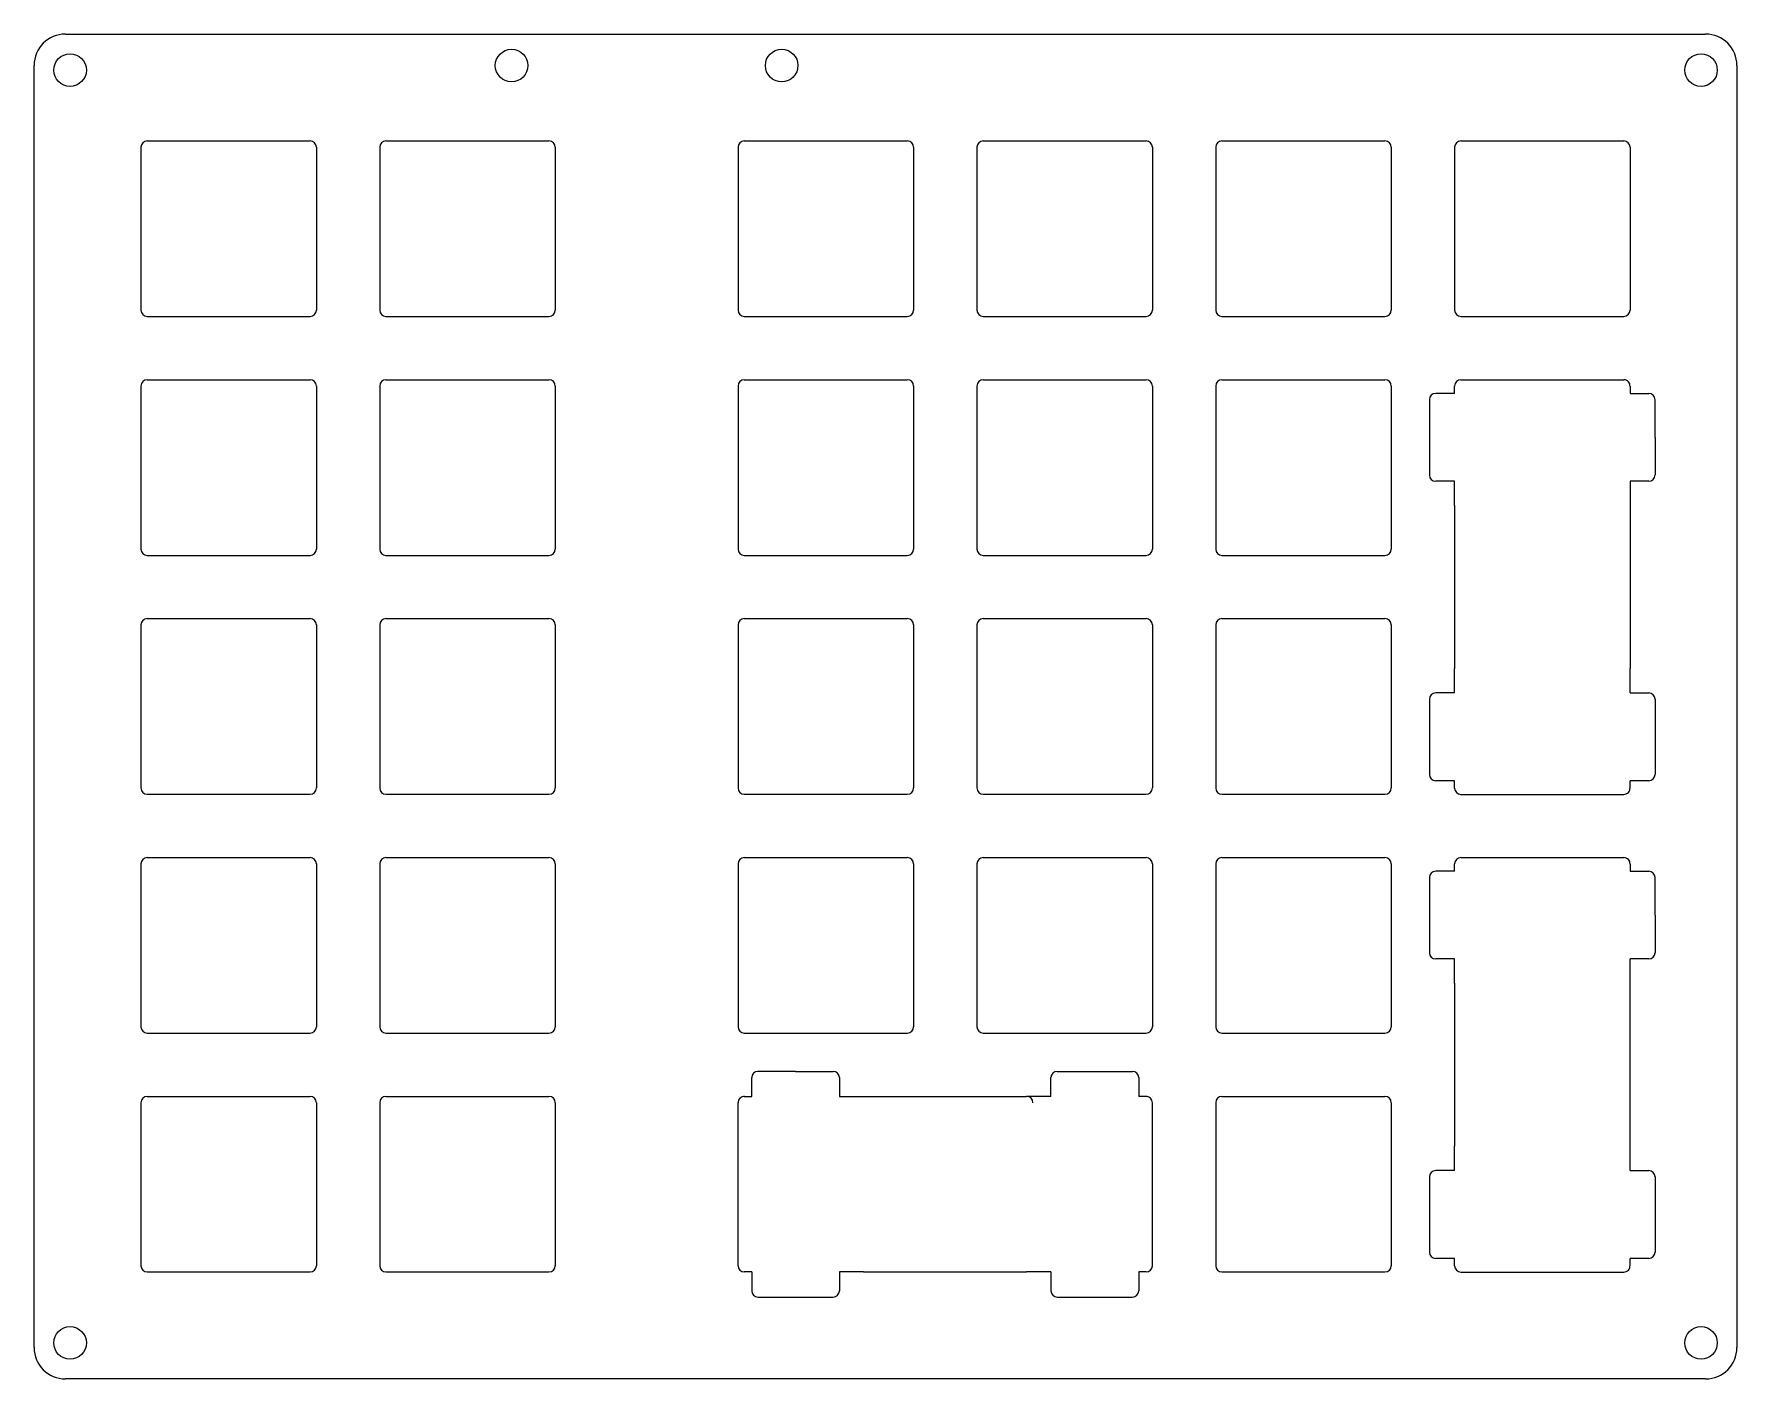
# Model space of a CAD drawing. Header units: inches. Extents: x 0 to 136, y 0 to 107.
import ezdxf

# ---------------------------------------------------------------- set-up
doc = ezdxf.new("R2010")
doc.units = ezdxf.units.IN
doc.header["$MEASUREMENT"] = 0

msp = doc.modelspace()

# ---------------------------------------------------------------- linework, layer by layer
for p, q in [((2.5, 107.25), (5, 107.25)), ((5, 107.25), (43.39, 107.25)), ((43.39, 107.25), (54.33, 107.25)), ((54.33, 107.25), (130.82, 107.25)), ((130.82, 107.25), (133.32, 107.25)), ((0, 2.5), (0, 104.75)), ((135.82, 104.75), (135.82, 5)), ((8.52, 98.23), (8.52, 85.23)), ((9.02, 98.73), (22.02, 98.73)), ((22.52, 98.23), (22.52, 85.23)), ((27.57, 98.23), (27.57, 85.23)), ((28.07, 98.73), (41.07, 98.73)), ((41.57, 98.23), (41.57, 85.23)), ((56.15, 98.23), (56.15, 85.23)), ((56.65, 98.73), (69.65, 98.73)), ((70.15, 98.23), (70.15, 85.23)), ((75.2, 98.23), (75.2, 85.23)), ((75.7, 98.73), (88.7, 98.73)), ((89.2, 98.23), (89.2, 85.23)), ((94.25, 98.23), (94.25, 85.23)), ((94.75, 98.73), (107.75, 98.73)), ((108.25, 98.23), (108.25, 85.23)), ((113.3, 98.23), (113.3, 85.23)), ((113.8, 98.73), (126.8, 98.73)), ((127.3, 98.23), (127.3, 85.23)), ((9.02, 84.73), (22.02, 84.73)), ((28.07, 84.73), (41.07, 84.73)), ((56.65, 84.73), (69.65, 84.73)), ((75.7, 84.73), (88.7, 84.73)), ((94.75, 84.73), (107.75, 84.73)), ((113.8, 84.73), (126.8, 84.73)), ((8.52, 79.18), (8.52, 66.18)), ((9.02, 79.68), (22.02, 79.68)), ((22.52, 79.18), (22.52, 66.18)), ((27.57, 79.18), (27.57, 66.18)), ((28.07, 79.68), (41.07, 79.68)), ((41.57, 79.18), (41.57, 66.18)), ((56.15, 79.18), (56.15, 66.18)), ((56.65, 79.68), (69.65, 79.68)), ((70.15, 79.18), (70.15, 66.18)), ((75.2, 79.18), (75.2, 66.18)), ((75.7, 79.68), (88.7, 79.68)), ((89.2, 79.18), (89.2, 66.18)), ((94.25, 79.18), (94.25, 66.18)), ((94.75, 79.68), (107.75, 79.68)), ((108.25, 79.18), (108.25, 66.18)), ((113.3, 78.59), (113.3, 79.18)), ((113.8, 79.68), (126.8, 79.68)), ((127.3, 79.68), (127.3, 79.68)), ((127.3, 79.18), (127.3, 78.59)), ((127.3, 79.18), (127.3, 79.18)), ((111.3, 78.09), (111.3, 72.09)), ((113.3, 78.59), (111.8, 78.59)), ((127.3, 78.59), (128.8, 78.59)), ((129.3, 75.09), (129.3, 78.09)), ((129.3, 75.09), (129.3, 72.09)), ((113.3, 71.59), (111.8, 71.59)), ((113.3, 69.65), (113.3, 71.59)), ((127.3, 71.59), (127.3, 69.65)), ((128.8, 71.59), (127.3, 71.59)), ((113.3, 69.65), (113.3, 56.65)), ((127.3, 69.65), (127.3, 56.65)), ((9.02, 65.68), (22.02, 65.68)), ((28.07, 65.68), (41.07, 65.68)), ((56.65, 65.68), (69.65, 65.68)), ((75.7, 65.68), (88.7, 65.68)), ((94.75, 65.68), (107.75, 65.68)), ((8.52, 60.13), (8.52, 47.13)), ((9.02, 60.63), (22.02, 60.63)), ((22.52, 60.13), (22.52, 47.13)), ((27.57, 60.13), (27.57, 47.13)), ((28.07, 60.63), (41.07, 60.63)), ((41.57, 60.13), (41.57, 47.13)), ((56.15, 60.13), (56.15, 47.13)), ((56.65, 60.63), (69.65, 60.63)), ((70.15, 60.13), (70.15, 47.13)), ((75.2, 60.13), (75.2, 47.13)), ((75.7, 60.63), (88.7, 60.63)), ((89.2, 60.13), (89.2, 47.13)), ((94.25, 60.13), (94.25, 47.13)), ((94.75, 60.63), (107.75, 60.63)), ((108.25, 60.13), (108.25, 47.13)), ((113.3, 54.71), (113.3, 56.65)), ((127.3, 54.71), (127.3, 56.65)), ((113.3, 54.71), (111.8, 54.71)), ((127.3, 54.71), (128.8, 54.71)), ((111.3, 54.21), (111.3, 48.21)), ((129.3, 54.21), (129.3, 51.64)), ((129.3, 51.64), (129.3, 48.21)), ((113.3, 47.71), (111.8, 47.71)), ((113.3, 47.12), (113.3, 47.71)), ((127.3, 47.12), (127.3, 47.71)), ((128.8, 47.71), (127.3, 47.71)), ((9.02, 46.63), (22.02, 46.63)), ((28.07, 46.63), (41.07, 46.63)), ((56.65, 46.63), (69.65, 46.63)), ((75.7, 46.63), (88.7, 46.63)), ((94.75, 46.63), (107.75, 46.63)), ((113.8, 46.62), (126.8, 46.62)), ((127.3, 46.62), (127.3, 46.62)), ((127.3, 46.62), (127.3, 46.62)), ((8.52, 41.08), (8.52, 28.08)), ((9.02, 41.58), (22.02, 41.58)), ((22.52, 41.08), (22.52, 28.08)), ((27.57, 41.08), (27.57, 28.08)), ((28.07, 41.58), (41.07, 41.58)), ((41.57, 41.08), (41.57, 28.08)), ((56.15, 41.08), (56.15, 28.08)), ((56.65, 41.58), (69.65, 41.58)), ((70.15, 41.08), (70.15, 28.08)), ((75.2, 41.08), (75.2, 28.08)), ((75.7, 41.58), (88.7, 41.58)), ((89.2, 41.08), (89.2, 28.08)), ((94.25, 41.08), (94.25, 28.08)), ((94.75, 41.58), (107.75, 41.58)), ((108.25, 41.08), (108.25, 28.08)), ((113.3, 40.49), (113.3, 41.08)), ((113.8, 41.58), (126.8, 41.58)), ((127.3, 41.58), (127.3, 41.58)), ((127.3, 41.08), (127.3, 40.49)), ((127.3, 41.08), (127.3, 41.08)), ((111.3, 39.99), (111.3, 33.99)), ((113.3, 40.49), (111.8, 40.49)), ((127.3, 40.49), (128.8, 40.49)), ((129.3, 36.99), (129.3, 39.99)), ((129.3, 36.99), (129.3, 33.99)), ((113.3, 33.49), (111.8, 33.49)), ((113.3, 31.55), (113.3, 33.49)), ((128.8, 33.49), (127.3, 33.49)), ((127.3, 18.55), (127.3, 33.49)), ((113.3, 31.55), (113.3, 18.55)), ((9.02, 27.58), (22.02, 27.58)), ((28.07, 27.58), (41.07, 27.58)), ((56.65, 27.58), (69.65, 27.58)), ((75.7, 27.58), (88.7, 27.58)), ((94.75, 27.58), (107.75, 27.58)), ((60.74, 24.53), (57.74, 24.53)), ((60.74, 24.53), (63.74, 24.53)), ((81.61, 24.53), (84.19, 24.53)), ((84.19, 24.53), (87.61, 24.53)), ((57.24, 22.52), (57.24, 24.03)), ((64.24, 24.03), (64.24, 22.53)), ((81.11, 22.53), (81.11, 24.03)), ((88.11, 24.03), (88.11, 22.52)), ((8.52, 22.03), (8.52, 9.03)), ((9.02, 22.53), (22.02, 22.53)), ((22.52, 22.03), (22.52, 9.03)), ((27.57, 22.03), (27.57, 9.03)), ((28.07, 22.53), (41.07, 22.53)), ((41.57, 22.03), (41.57, 9.03)), ((56.15, 22.52), (56.15, 22.53)), ((56.15, 9.03), (56.15, 22.03)), ((56.65, 22.53), (57.24, 22.53)), ((56.65, 22.53), (56.65, 22.52)), ((64.24, 22.53), (66.17, 22.53)), ((66.17, 22.53), (79.17, 22.53)), ((81.11, 22.53), (79.17, 22.53)), ((88.7, 22.53), (88.11, 22.53)), ((89.2, 22.52), (89.2, 22.53)), ((89.2, 22.53), (89.2, 22.52)), ((89.2, 9.03), (89.2, 22.03)), ((94.25, 22.03), (94.25, 9.03)), ((94.75, 22.53), (107.75, 22.53)), ((108.25, 22.03), (108.25, 9.03)), ((113.3, 16.61), (113.3, 18.55)), ((127.3, 16.61), (127.3, 18.55)), ((113.3, 16.61), (111.8, 16.61)), ((127.3, 16.61), (128.8, 16.61)), ((111.3, 16.11), (111.3, 10.11)), ((129.3, 16.11), (129.3, 13.54)), ((129.3, 13.54), (129.3, 10.11)), ((113.3, 9.61), (111.8, 9.61)), ((113.3, 9.02), (113.3, 9.61)), ((127.3, 9.02), (127.3, 9.61)), ((128.8, 9.61), (127.3, 9.61)), ((9.02, 8.53), (22.02, 8.53)), ((28.07, 8.53), (41.07, 8.53)), ((57.24, 8.53), (56.65, 8.53)), ((57.24, 8.53), (57.24, 7.03)), ((64.24, 8.53), (64.24, 7.03)), ((66.17, 8.53), (64.24, 8.53)), ((66.17, 8.53), (79.17, 8.53)), ((81.11, 8.53), (79.17, 8.53)), ((81.11, 8.53), (81.11, 7.03)), ((88.11, 8.53), (88.11, 7.03)), ((88.7, 8.53), (88.11, 8.53)), ((94.75, 8.53), (107.75, 8.53)), ((113.8, 8.52), (126.8, 8.52)), ((57.74, 6.53), (63.74, 6.53)), ((81.61, 6.53), (87.61, 6.53)), ((135.82, 5), (135.82, 2.5)), ((5, 0), (2.5, 0)), ((133.32, 0), (5, 0))]:
    msp.add_line(p, q)
for centre in [(38.09, 104.74), (59.63, 104.74), (2.87, 104.38), (132.96, 104.38), (2.87, 2.87), (132.96, 2.87)]:
    msp.add_circle(centre, 1.3)
for centre, radius, start, end in [((2.5, 104.75), 2.5, 90, 180), ((133.32, 104.75), 2.5, 0, 90), ((9.02, 98.23), 0.5, 90, 180), ((22.02, 98.23), 0.5, 0, 90), ((28.07, 98.23), 0.5, 90, 180), ((41.07, 98.23), 0.5, 0, 90), ((56.65, 98.23), 0.5, 90, 180), ((69.65, 98.23), 0.5, 0, 90), ((75.7, 98.23), 0.5, 90, 180), ((88.7, 98.23), 0.5, 0, 90), ((94.75, 98.23), 0.5, 90, 180), ((107.75, 98.23), 0.5, 0, 90), ((113.8, 98.23), 0.5, 90, 180), ((126.8, 98.23), 0.5, 0, 90), ((9.02, 85.23), 0.5, 180, 270), ((22.02, 85.23), 0.5, 270, 0), ((28.07, 85.23), 0.5, 180, 270), ((41.07, 85.23), 0.5, 270, 0), ((56.65, 85.23), 0.5, 180, 270), ((69.65, 85.23), 0.5, 270, 0), ((75.7, 85.23), 0.5, 180, 270), ((88.7, 85.23), 0.5, 270, 0), ((94.75, 85.23), 0.5, 180, 270), ((107.75, 85.23), 0.5, 270, 0), ((113.8, 85.23), 0.5, 180, 270), ((126.8, 85.23), 0.5, 270, 0), ((9.02, 79.18), 0.5, 90, 180), ((22.02, 79.18), 0.5, 0, 90), ((28.07, 79.18), 0.5, 90, 180), ((41.07, 79.18), 0.5, 0, 90), ((56.65, 79.18), 0.5, 90, 180), ((69.65, 79.18), 0.5, 0, 90), ((75.7, 79.18), 0.5, 90, 180), ((88.7, 79.18), 0.5, 0, 90), ((94.75, 79.18), 0.5, 90, 180), ((107.75, 79.18), 0.5, 0, 90), ((113.8, 79.18), 0.5, 90, 180), ((126.8, 79.18), 0.5, 356.7788, 90), ((111.8, 78.09), 0.5, 90, 180), ((128.8, 78.09), 0.5, 0, 90), ((111.8, 72.09), 0.5, 180, 270), ((128.8, 72.09), 0.5, 270, 0), ((9.02, 66.18), 0.5, 180, 270), ((22.02, 66.18), 0.5, 270, 0), ((28.07, 66.18), 0.5, 180, 270), ((41.07, 66.18), 0.5, 270, 0), ((56.65, 66.18), 0.5, 180, 270), ((69.65, 66.18), 0.5, 270, 0), ((75.7, 66.18), 0.5, 180, 270), ((88.7, 66.18), 0.5, 270, 0), ((94.75, 66.18), 0.5, 180, 270), ((107.75, 66.18), 0.5, 270, 0), ((9.02, 60.13), 0.5, 90, 180), ((22.02, 60.13), 0.5, 0, 90), ((28.07, 60.13), 0.5, 90, 180), ((41.07, 60.13), 0.5, 0, 90), ((56.65, 60.13), 0.5, 90, 180), ((69.65, 60.13), 0.5, 0, 90), ((75.7, 60.13), 0.5, 90, 180), ((88.7, 60.13), 0.5, 0, 90), ((94.75, 60.13), 0.5, 90, 180), ((107.75, 60.13), 0.5, 0, 90), ((111.8, 54.21), 0.5, 90, 180), ((128.8, 54.21), 0.5, 0, 90), ((111.8, 48.21), 0.5, 180, 270), ((128.8, 48.21), 0.5, 270, 0), ((9.02, 47.13), 0.5, 180, 270), ((22.02, 47.13), 0.5, 270, 0), ((28.07, 47.13), 0.5, 180, 270), ((41.07, 47.13), 0.5, 270, 0), ((56.65, 47.13), 0.5, 180, 270), ((69.65, 47.13), 0.5, 270, 0), ((75.7, 47.13), 0.5, 180, 270), ((88.7, 47.13), 0.5, 270, 0), ((94.75, 47.13), 0.5, 180, 270), ((107.75, 47.13), 0.5, 270, 0), ((113.8, 47.12), 0.5, 180, 270), ((126.8, 47.12), 0.5, 270, 3.2212), ((9.02, 41.08), 0.5, 90, 180), ((22.02, 41.08), 0.5, 0, 90), ((28.07, 41.08), 0.5, 90, 180), ((41.07, 41.08), 0.5, 0, 90), ((56.65, 41.08), 0.5, 90, 180), ((69.65, 41.08), 0.5, 0, 90), ((75.7, 41.08), 0.5, 90, 180), ((88.7, 41.08), 0.5, 0, 90), ((94.75, 41.08), 0.5, 90, 180), ((107.75, 41.08), 0.5, 0, 90), ((113.8, 41.08), 0.5, 90, 180), ((126.8, 41.08), 0.5, 356.7788, 90), ((111.8, 39.99), 0.5, 90, 180), ((128.8, 39.99), 0.5, 0, 90), ((111.8, 33.99), 0.5, 180, 270), ((128.8, 33.99), 0.5, 270, 0), ((9.02, 28.08), 0.5, 180, 270), ((22.02, 28.08), 0.5, 270, 0), ((28.07, 28.08), 0.5, 180, 270), ((41.07, 28.08), 0.5, 270, 0), ((56.65, 28.08), 0.5, 180, 270), ((69.65, 28.08), 0.5, 270, 0), ((75.7, 28.08), 0.5, 180, 270), ((88.7, 28.08), 0.5, 270, 0), ((94.75, 28.08), 0.5, 180, 270), ((107.75, 28.08), 0.5, 270, 0), ((57.74, 24.03), 0.5, 90, 180), ((63.74, 24.03), 0.5, 0, 90), ((81.61, 24.03), 0.5, 90, 180), ((87.61, 24.03), 0.5, 0, 90), ((9.02, 22.03), 0.5, 90, 180), ((22.02, 22.03), 0.5, 0, 90), ((28.07, 22.03), 0.5, 90, 180), ((41.07, 22.03), 0.5, 0, 90), ((56.65, 22.03), 0.5, 86.7788, 180), ((79.17, 22.03), 0.5, 0, 90), ((88.7, 22.03), 0.5, 0, 93.2212), ((94.75, 22.03), 0.5, 90, 180), ((107.75, 22.03), 0.5, 0, 90), ((111.8, 16.11), 0.5, 90, 180), ((128.8, 16.11), 0.5, 0, 90), ((111.8, 10.11), 0.5, 180, 270), ((128.8, 10.11), 0.5, 270, 0), ((9.02, 9.03), 0.5, 180, 270), ((22.02, 9.03), 0.5, 270, 0), ((28.07, 9.03), 0.5, 180, 270), ((41.07, 9.03), 0.5, 270, 0), ((56.65, 9.03), 0.5, 180, 270), ((88.7, 9.03), 0.5, 270, 0), ((94.75, 9.03), 0.5, 180, 270), ((107.75, 9.03), 0.5, 270, 0), ((113.8, 9.02), 0.5, 180, 270), ((126.8, 9.02), 0.5, 270, 3.2212), ((57.74, 7.03), 0.5, 180, 270), ((63.74, 7.03), 0.5, 270, 0), ((81.61, 7.03), 0.5, 180, 270), ((87.61, 7.03), 0.5, 270, 0), ((2.5, 2.5), 2.5, 180, 270), ((133.32, 2.5), 2.5, 270, 0)]:
    msp.add_arc(centre, radius, start, end)

doc.saveas('drawing.dxf')
